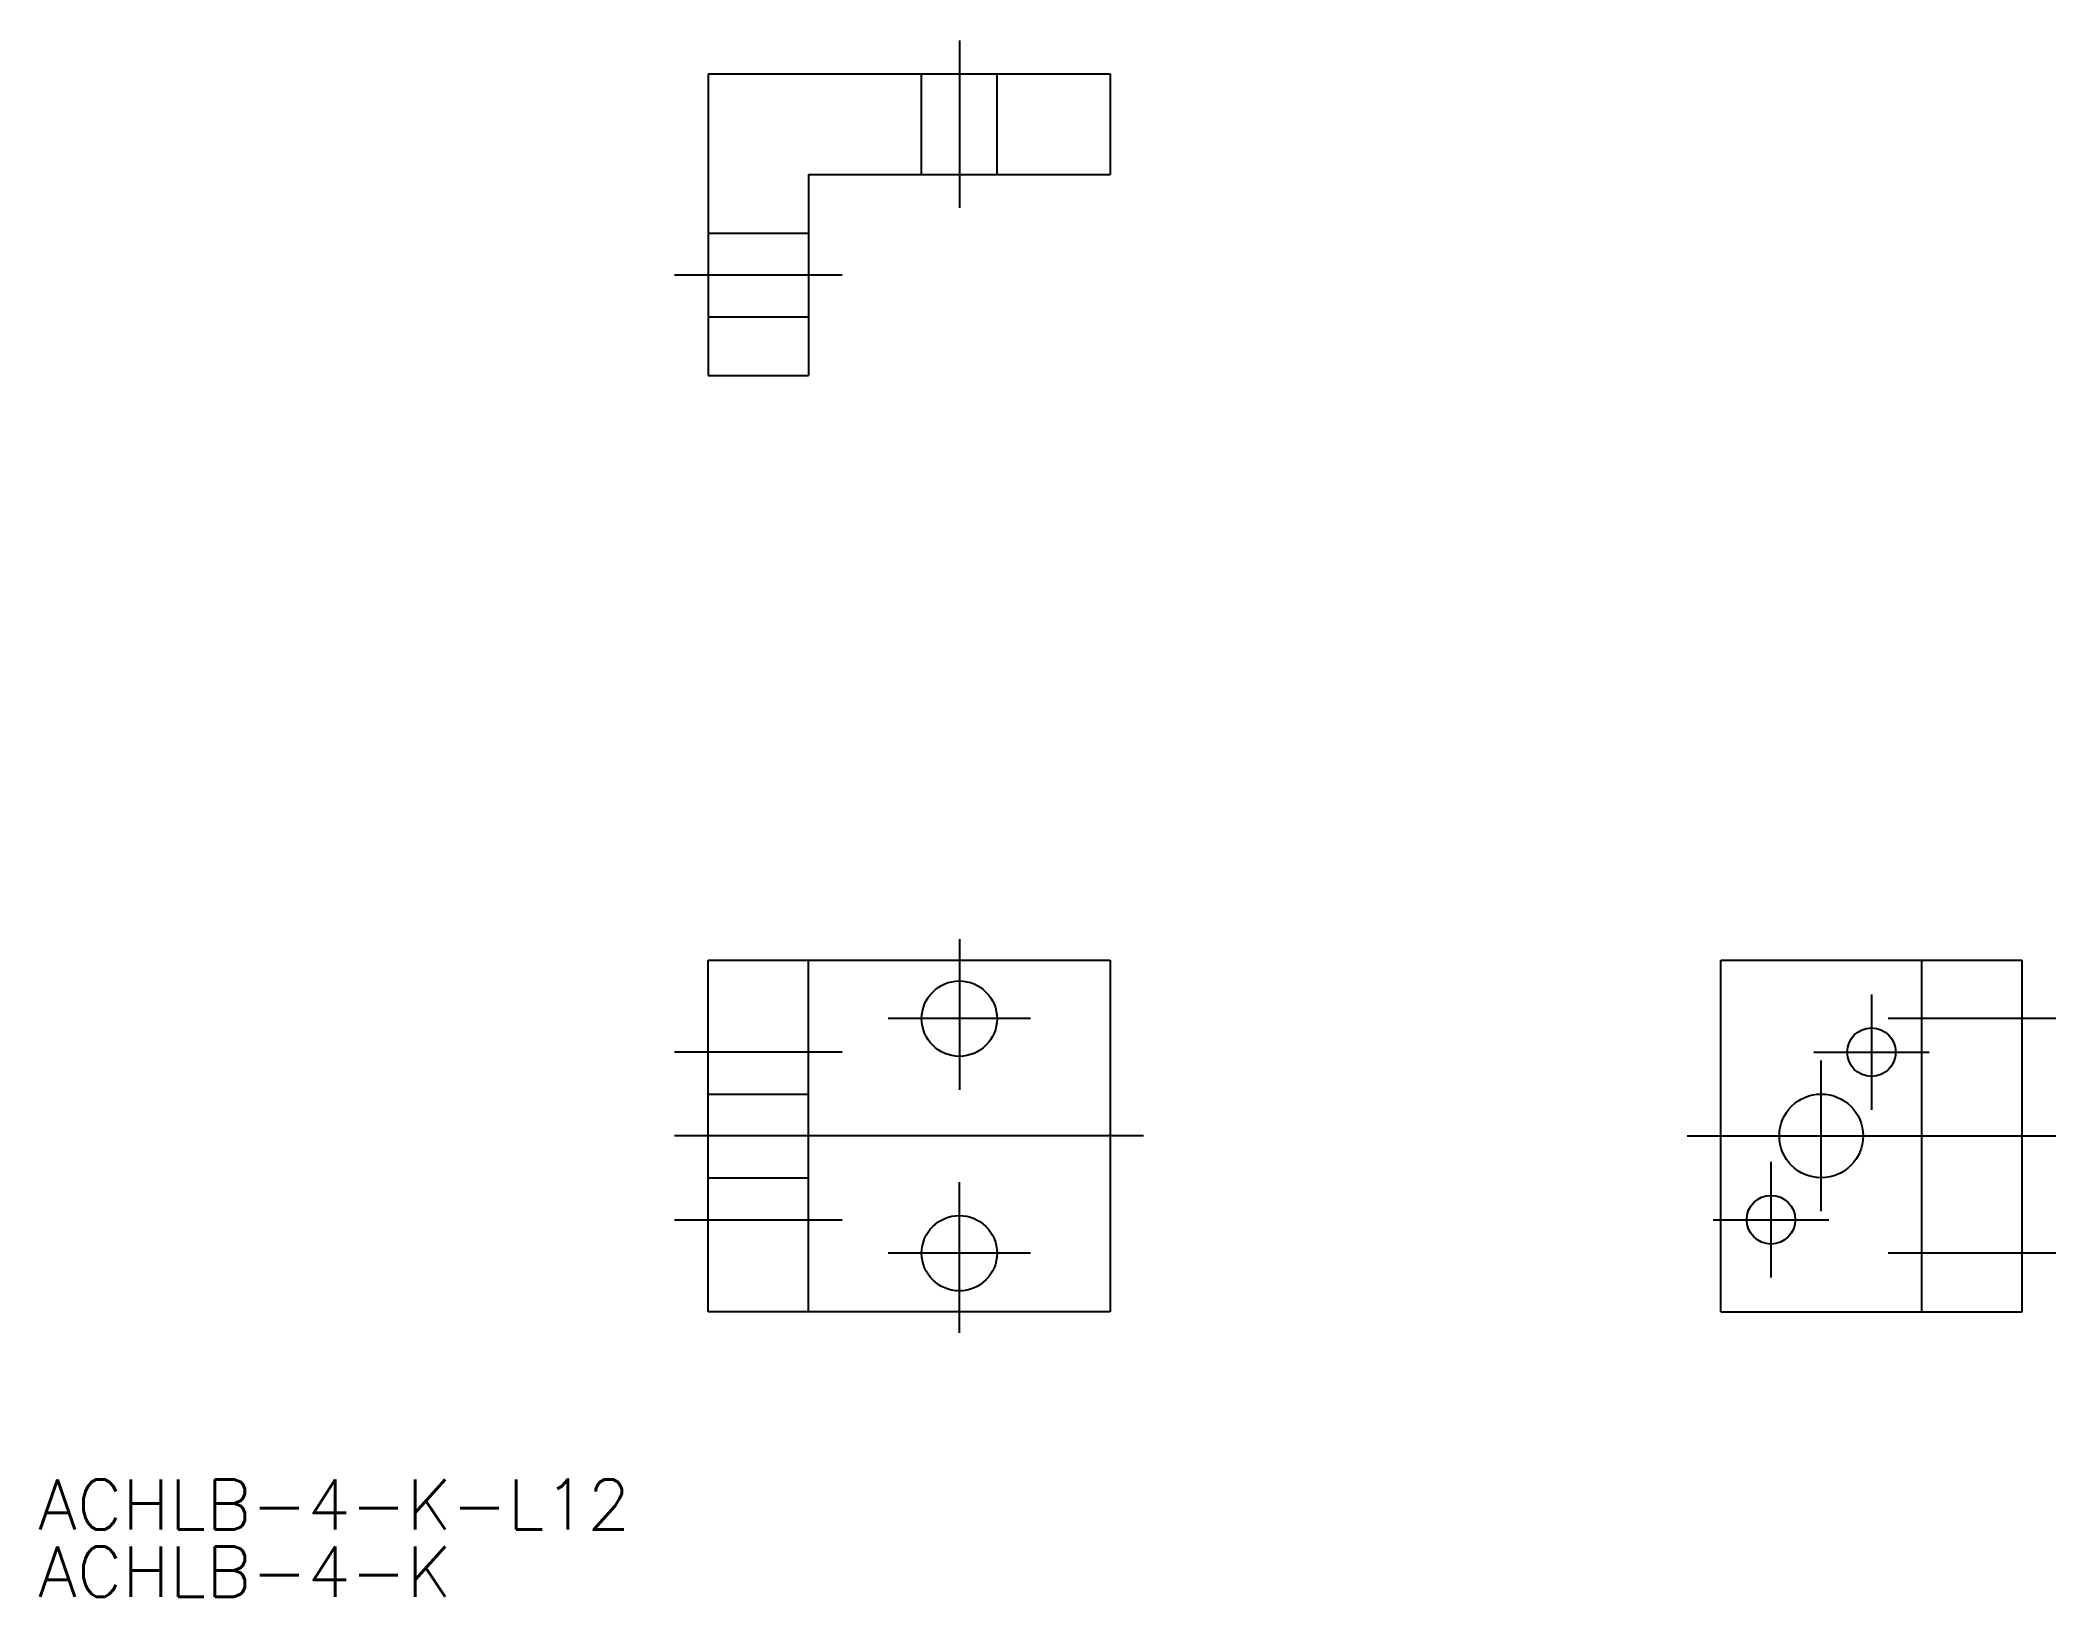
# Model space of a CAD drawing. Extents: x -40 to 80, y -17 to 76.
import ezdxf

# ---------------------------------------------------------------- set-up
doc = ezdxf.new("R2010")
doc.units = 0
doc.linetypes.add('CENTER', pattern=[50.8, 31.75, -6.35, 6.35, -6.35])
doc.linetypes.add('DASHED', pattern=[19.05, 12.7, -6.35])
doc.layers.get('0').update_dxf_attribs({"linetype": 'CONTINUOUS'})
doc.layers.add('CENTER', color=1, linetype='CENTER')
doc.styles.get("Standard").update_dxf_attribs({"font": 'txt.shx', "height": 3, "bigfont": 'bigfont.shx'})

# ---------------------------------------------------------------- blocks, each defined once
blk = doc.blocks.new('*U2')
at = {"color": 7, "linetype": 'CONTINUOUS'}
blk.add_text('ACHLB-4-K-L12', height=3, dxfattribs=at).set_placement((-40, -13))
blk = doc.blocks.new('*U3')
at = {"color": 7, "linetype": 'CONTINUOUS'}
blk.add_text('ACHLB-4-K', height=3, dxfattribs=at).set_placement((-40, -17))

msp = doc.modelspace()

# ---------------------------------------------------------------- linework, layer by layer
at = {"color": 7, "linetype": 'CONTINUOUS'}
for p, q in [((0, 73.89), (0, 55.89)), ((0, 73.89), (24, 73.89)), ((24, 73.89), (24, 67.89)), ((6, 67.89), (6, 55.89)), ((6, 67.89), (24, 67.89)), ((0, 55.89), (6, 55.89)), ((0, 0), (0, 21)), ((0, 21), (24, 21)), ((6, 0), (6, 21)), ((24, 21), (24, 0)), ((60.46, 21), (78.46, 21)), ((60.46, 0), (60.46, 21)), ((72.46, 0), (72.46, 21)), ((78.46, 0), (78.46, 21)), ((24, 0), (0, 0)), ((60.46, 0), (78.46, 0))]:
    msp.add_line(p, q, dxfattribs=at)
at = {"color": 3, "linetype": 'DASHED'}
for p, q in [((12.75, 67.89), (12.75, 73.89)), ((17.25, 67.89), (17.25, 73.89)), ((0, 64.39), (6, 64.39)), ((0, 59.39), (6, 59.39)), ((0, 13), (6, 13)), ((0, 8), (6, 8))]:
    msp.add_line(p, q, dxfattribs=at)
at = {"color": 7, "linetype": 'CONTINUOUS'}
for centre, radius in [((15, 17.5), 2.25), ((69.46, 15.5), 1.45), ((66.46, 10.5), 2.5), ((63.46, 5.5), 1.45), ((15, 3.5), 2.25)]:
    msp.add_circle(centre, radius, dxfattribs=at)
at = {"layer": 'CENTER', "color": 1, "linetype": 'CENTER'}
for p, q in [((15, 75.89), (15, 65.89)), ((-2, 61.89), (8, 61.89)), ((15, 22.25), (15, 13.25)), ((69.46, 18.95), (69.46, 12.05)), ((19.25, 17.5), (10.75, 17.5)), ((80.46, 17.5), (70.46, 17.5)), ((8, 15.5), (-2, 15.5)), ((66.01, 15.5), (72.91, 15.5)), ((66.46, 6), (66.46, 15)), ((26, 10.5), (-2, 10.5)), ((58.46, 10.5), (80.46, 10.5)), ((63.46, 8.95), (63.46, 2.05)), ((15, -1.25), (15, 7.75)), ((-2, 5.5), (8, 5.5)), ((60.01, 5.5), (66.91, 5.5)), ((19.25, 3.5), (10.75, 3.5)), ((80.46, 3.5), (70.46, 3.5))]:
    msp.add_line(p, q, dxfattribs=at)

# ---------------------------------------------------------------- block references
at = {"color": 7, "linetype": 'CONTINUOUS'}
for name in ['*U2', '*U3']:
    msp.add_blockref(name, (0, 0), dxfattribs=at)

doc.saveas('drawing.dxf')
